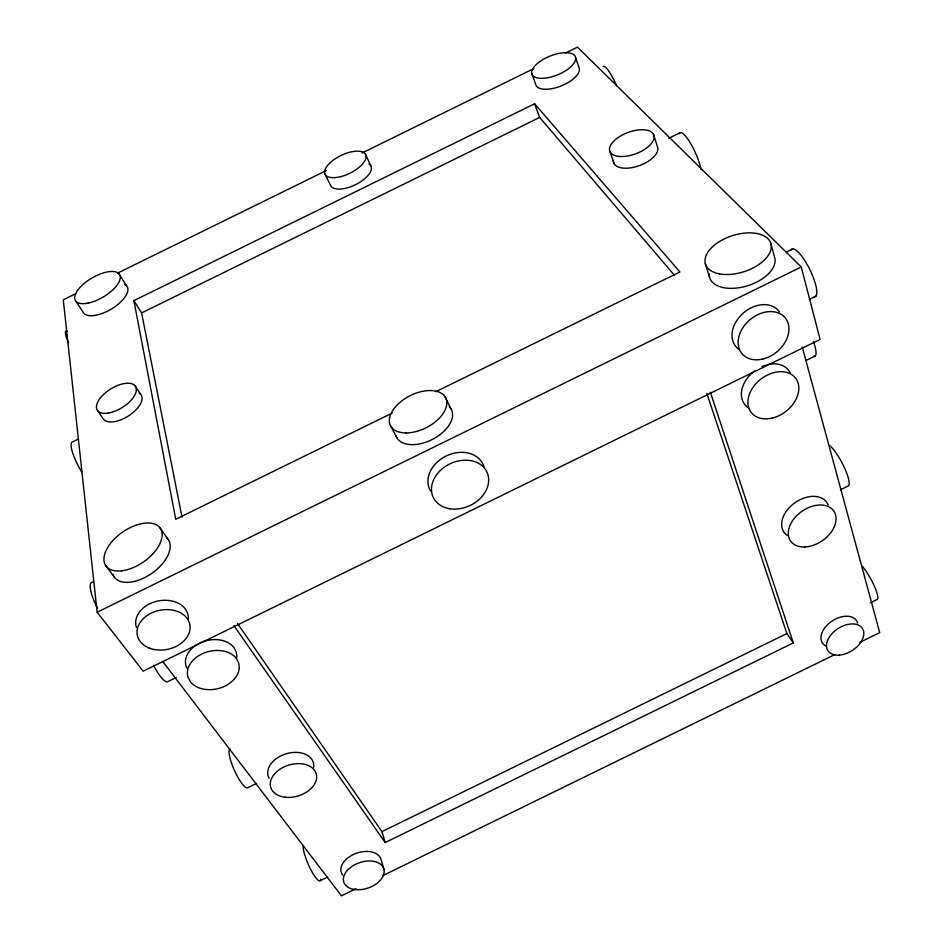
<?xml version="1.0" encoding="UTF-8"?>
<svg xmlns="http://www.w3.org/2000/svg" width="943" height="943" viewBox="0 0 943 943"><rect width="100%" height="100%" fill="white"/><g stroke="black" fill="none" stroke-linecap="round" stroke-linejoin="round"><path stroke-width="1.41" d="M76.501 293.308L63.287 299.803L97.141 612.219L143.195 671.204L820.115 339.468L801.255 266.975L577.47 47.15L565.576 52.997M117.474 273.175L326.325 170.553M362.018 153.014L533.844 68.58M392.182 413.093L175.74 519.263L133.894 300.628L534.598 103.777L679.903 271.973L435.737 391.734M181.975 517.047L141.615 312.923L539.655 117.415L674.504 275.356M668.846 138.244L680.375 132.586M78.399 439.061L72.151 442.126A23.929 5.634 62.3 0 0 81.628 471.818M786.238 252.099L792.733 248.905M97.141 612.219L801.255 266.975M809.377 299.355L815.884 296.173M806.159 360.426L815.2 355.994M176.223 677.487L167.335 681.836A22.549 5.682 64.5 0 1 153.568 665.216M840.555 489.712L848.158 485.999A23.445 5.293 62.2 0 0 844.657 468.211A23.445 5.293 62.2 0 0 830.029 445.898M256.531 783.433L247.761 787.723A21.335 4.915 65.7 0 1 234.465 770.478A21.335 4.915 65.7 0 1 230.139 748.872M385.192 842.547L381.95 831.643L786.875 633.566L793.322 642.914L385.192 842.547L233.958 625.669M870.248 602.848L876.778 599.654A20.876 4.244 61.4 0 0 874.42 586.251A20.876 4.244 61.4 0 0 861.761 565.682M320.361 880.597L327.657 877.025M355.994 888.73L341.449 895.85L163.092 661.939M382.445 875.799L834.755 654.607M859.875 642.324L879.713 632.623L802.257 347.107M105.628 565.494L114.091 576.739M160.121 528.021L168.113 539.431M237.471 623.464L381.95 831.643M97.565 410.606L103.471 419.163A22.408 10.998 -32 0 0 130.676 414.413A22.408 10.998 -32 0 0 139.258 393.125M135.085 385.781L140.766 394.41M75.876 301.241L83.821 313.276A25.473 11.186 -30.5 0 0 114.716 306.852A25.473 11.186 -30.5 0 0 124.818 284.562M118.901 273.647L126.503 285.776M133.894 300.628L141.615 312.923M187.233 668.398L186.16 666.43A26.098 19.084 -13.7 0 1 202.191 642.006A26.098 19.084 -13.7 0 1 234.076 647.747L236.363 652.238L236.929 657.177M390.791 426.189L396.897 437.835M325.087 174.231L330.651 185.582A22.396 10.031 -25.8 0 0 358.045 183.343A22.396 10.031 -25.8 0 0 368.902 163.917M445.072 396.767L450.789 408.578M365.519 154.369L370.847 165.838M534.598 103.777L539.655 117.415M531.663 73.259L535.624 84.068A23.269 10.196 -21.9 0 0 559.293 86.65A23.269 10.196 -21.9 0 0 579.332 68.544L575.584 57.582A23.398 10.114 -22 0 0 540.928 60.812A23.398 10.114 -22 0 0 544.429 78.222A23.398 10.114 -22 0 0 575.584 57.582M610.015 151.729L613.976 163.328M706.861 393.431L786.875 633.566M710.338 392.205L793.322 642.914M653.511 134.307L657.224 146.047A23.316 11.422 -20.3 0 1 637.904 166.121A23.316 11.422 -20.3 0 1 613.469 160.357M705.34 263.804L709.584 277.478M383.954 869.47A21.064 13.379 -18.9 0 0 351.15 866.959A21.064 13.379 -18.9 0 0 356.195 889.673A21.064 13.379 -18.9 0 0 383.954 869.47L381.172 859.933A20.923 13.379 -18.8 0 0 355.44 853.604A20.923 13.379 -18.8 0 0 342.639 874.998M770.69 242.929L774.498 256.885A34.054 19.037 -17.5 0 1 744.781 286.542A34.054 19.037 -17.5 0 1 709.183 273.729M136.393 627.354A26.593 19.862 -11.5 0 1 159.532 600.703A26.593 19.862 -11.5 0 1 188.364 619.044M739.253 349.547A27.854 20.887 -39.9 0 1 742.235 314.019A27.854 20.887 -39.9 0 1 779.425 311.862M430.562 490.938A29.457 23.08 -25.3 0 1 447.465 455.398A29.457 23.08 -25.3 0 1 484.16 467.48M269.203 778.364A23.551 16.102 -16.8 0 1 287.674 753.374A23.551 16.102 -16.8 0 1 313.665 767.237M767.26 364.729A27.819 20.369 -38 0 1 790.281 372.992M748.565 407.93A27.819 20.369 -38 0 1 754.424 371.023M761.932 366.568A27.819 20.369 -38 0 1 765.94 365.094M787.075 535.318A26.086 17.858 -34.9 0 1 794.324 503.208A26.086 17.858 -34.9 0 1 828.154 505.024M825.762 645.955A20.404 13.061 -32.9 0 1 831.101 621.72A20.404 13.061 -32.9 0 1 857.647 623.052M320.856 879.076A20.074 4.185 66.5 0 1 311.143 870.306A20.074 4.185 66.5 0 1 303.186 845.612M813.467 341.731A23.504 5.835 63.4 0 1 813.703 356.383M791.153 249.86A26.487 7.061 64 0 1 809.884 269.674A26.487 7.061 64 0 1 814.186 296.904M603.072 66.552A21.418 4.244 66 0 1 616.592 85.825M68.568 342.816A16.962 3.418 61.7 0 1 67.307 331.323M97.624 608.376A23.28 6.271 63.6 0 1 92.685 582.114M166.487 537.663A32.828 18.318 -34.8 0 1 151.587 573.485A32.828 18.318 -34.8 0 1 113.03 574.558M449.257 406.739A30.695 18.023 -26.7 0 1 433.532 438.813A30.695 18.023 -26.7 0 1 395.942 435.678M679.29 133.694A24.153 5.54 65.5 0 1 690.158 142.676A24.153 5.54 65.5 0 1 701.05 169.728M239.322 668.033C238.508 676.06 232.367 682.225 225.53 685.844A26.345 19.143 -13.8 0 1 190.545 681.907L188.105 677.451A26.345 19.143 -13.8 0 1 204.301 652.898A26.345 19.143 -13.8 0 1 236.457 658.568L238.756 663.07L239.322 668.033M772.47 418.008A28.054 20.428 -37.8 0 0 795.868 378.497A28.054 20.428 -37.8 0 0 751.807 389.259A28.054 20.428 -37.8 0 0 772.47 418.008M804.768 546.975A26.298 17.893 -34.8 0 0 835.533 514.76A26.298 17.893 -34.8 0 0 796.198 516.21A26.298 17.893 -34.8 0 0 804.768 546.975M839.152 655.126A20.534 13.061 -32.8 0 0 863.446 630.714A20.534 13.061 -32.8 0 0 832.858 632.765A20.534 13.061 -32.8 0 0 839.152 655.126M285.352 797.248A23.752 16.125 -16.9 0 0 316.365 774.191A23.752 16.125 -16.9 0 0 278.704 770.089A23.752 16.125 -16.9 0 0 285.352 797.248M149.218 648.041A26.817 19.921 -11.6 0 0 190.097 628.38A26.817 19.921 -11.6 0 0 151.363 613.068A26.817 19.921 -11.6 0 0 149.218 648.041M762.734 359.047A28.078 20.958 -39.7 0 0 785.932 318.793A28.078 20.958 -39.7 0 0 741.941 329.225A28.078 20.958 -39.7 0 0 762.734 359.047M620.258 156.514A23.445 11.328 -20.4 0 0 654.147 137.23A23.445 11.328 -20.4 0 0 621.072 135.686A23.445 11.328 -20.4 0 0 620.258 156.514M719.544 273.894A34.302 18.931 -17.7 0 0 771.221 247.95A34.302 18.931 -17.7 0 0 723.587 239.227A34.302 18.931 -17.7 0 0 719.544 273.894M334.541 177.638A22.526 9.925 -25.8 0 0 366.084 156.962A22.526 9.925 -25.8 0 0 335.449 158.624A22.526 9.925 -25.8 0 0 334.541 177.638M87.923 303.139A25.65 11.068 -30.4 0 0 120.197 276.216A25.65 11.068 -30.4 0 0 84.34 283.301A25.65 11.068 -30.4 0 0 87.923 303.139M406.044 432.931A30.907 17.917 -26.7 0 0 446.723 401.164A30.907 17.917 -26.7 0 0 401.494 401.117A30.907 17.917 -26.7 0 0 406.044 432.931M108.209 413.105A22.526 10.927 -31.9 0 0 136.275 388.386A22.526 10.927 -31.9 0 0 104.732 393.384A22.526 10.927 -31.9 0 0 108.209 413.105M121.517 570.857A33.076 18.212 -34.6 0 0 161.972 532.465A33.076 18.212 -34.6 0 0 115.671 537.722A33.076 18.212 -34.6 0 0 121.517 570.857M449.552 508.713A29.693 23.151 -25.3 0 0 488.368 476.521A29.693 23.151 -25.3 0 0 442.314 468.718A29.693 23.151 -25.3 0 0 449.552 508.713"/></g></svg>
